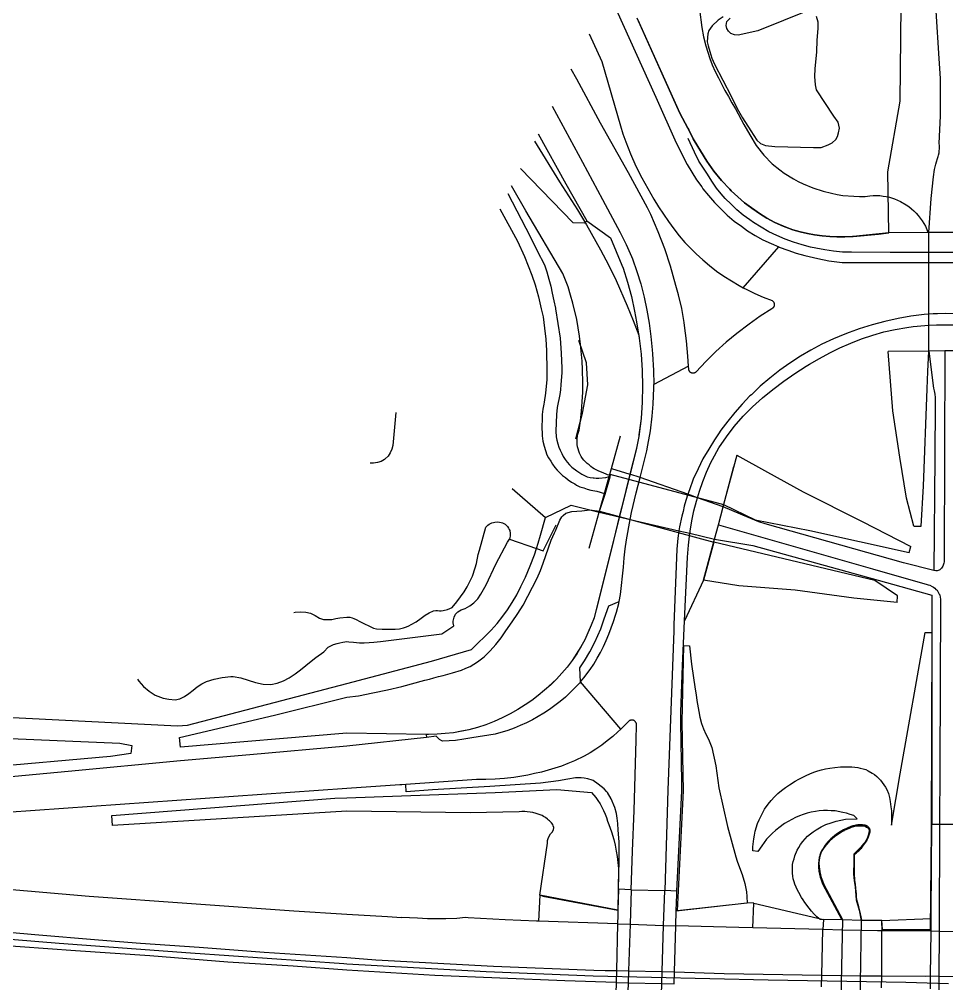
# Model space of a CAD drawing. Header units: millimetres. Extents: x 111502 to 977541, y 8702 to 1044108.
# Drawn here: x 972648.3 to 972846.3, y 471024.5 to 471230.4 of the extents above; entities that cross this region are included whole.
import ezdxf

# ---------------------------------------------------------------- set-up
doc = ezdxf.new("R2010")
doc.units = ezdxf.units.MM
doc.header["$LTSCALE"] = 0.25
doc.layers.add('X HVSS Site Background', color=8, linetype='Continuous')

# ---------------------------------------------------------------- blocks, each defined once
blk = doc.blocks.new('OS MAP')
at = {"layer": 'X HVSS Site Background'}
for points in [[(486624.3, 235726.25), (486624.75, 235733.55), (486625.25, 235738.15), (486625.5, 235739.7), (486625.8, 235740.9), (486625.95, 235741.35), (486626.1, 235742.1), (486626.25, 235742.5), (486626.35, 235742.8), (486626.45, 235743.25), (486626.45, 235743.6), (486626.55, 235744.25), (486626.55, 235744.85), (486626.5, 235745.25), (486626.8, 235751.15), (486626.8, 235753.6), (486626.75, 235759.15), (486626.5, 235763.4), (486625.85, 235773.5)], [(486575.3, 235773.9), (486575.8, 235770.05), (486576.2, 235768.05), (486576.65, 235766.1), (486577.5, 235763.45), (486578.05, 235762.05), (486578.7, 235760.65), (486579.35, 235759.3), (486580.75, 235756.6), (486581.5, 235755.3), (486582.25, 235753.95), (486583, 235752.65), (486584.8, 235749.35), (486586.1, 235747.1), (486587.45, 235744.85), (486589.05, 235742.8), (486590.85, 235740.95), (486592.5, 235739.65), (486593.4, 235738.95), (486595.4, 235737.75), (486596.4, 235737.2), (486597.45, 235736.7), (486599.55, 235735.8), (486601.75, 235735.1), (486603.5, 235734.65), (486604.7, 235734.4), (486605.9, 235734.2), (486608.3, 235734), (486609.5, 235733.95), (486610.7, 235733.95), (486611.7, 235734.1), (486612.4, 235734.15), (486613.8, 235734.15), (486614.5, 235734.05), (486615.15, 235733.95), (486615.85, 235733.8), (486616.95, 235733.45), (486617.6, 235733.2), (486618.25, 235732.9), (486619.45, 235732.2), (486620, 235731.8), (486620.55, 235731.35), (486621.05, 235730.9), (486621.55, 235730.4), (486622, 235729.9), (486622.45, 235729.35), (486622.85, 235728.8), (486623.55, 235727.6), (486623.85, 235726.95), (486624.1, 235726.3), (486615.75, 235726.2)], [(486615.5, 235739.25), (486618.15, 235754.3), (486618.45, 235781.5), (486618.7, 235782.3), (486618.8, 235782.6), (486619.1, 235783.4), (486619.45, 235784.2), (486619.8, 235784.95), (486620.2, 235785.6), (486620.6, 235786.1), (486621.5, 235787.1), (486621.75, 235787.3), (486623.1, 235788.85), (486602.95, 235781.1), (486583.75, 235773.75)], [(486615.75, 235726.2), (486608.15, 235725.4), (486608, 235725.4), (486606.35, 235725.35), (486604.65, 235725.35), (486603.15, 235725.4), (486601.5, 235725.55), (486599.9, 235725.75), (486598.35, 235726.05), (486596.8, 235726.4), (486595.25, 235726.85), (486593.75, 235727.4), (486591.4, 235728.4), (486589.7, 235729.35), (486588.1, 235730.3), (486584.95, 235732.6), (486582.1, 235735.15), (486581.8, 235735.5), (486580.05, 235737.35), (486578.4, 235739.4), (486576.9, 235741.5), (486575.5, 235743.7), (486574.2, 235745.95), (486574, 235746.25), (486572.85, 235748.55), (486571.1, 235751.75), (486562, 235772)], [(486556.03, 235777.02), (486556.95, 235775.1), (486557.5, 235773.85), (486566, 235755.2), (486570.35, 235745.45), (486572.7, 235740.8), (486573.65, 235739.15), (486574.65, 235737.55), (486575.8, 235736), (486576.05, 235735.6), (486577.25, 235734.15), (486578.5, 235732.65), (486579.85, 235731.3), (486581.25, 235730), (486582.7, 235728.7), (486584.3, 235727.6), (486585.6, 235726.6), (486587.2, 235725.65), (486588.85, 235724.7), (486590.6, 235723.9), (486592.26, 235723.19)], [(486580.36, 235772.29), (486579.33, 235771.58), (486578.02, 235770.42), (486577.31, 235769.43), (486577.09, 235768.72), (486577, 235767.9), (486576.99, 235767), (486577.15, 235766.12), (486577.5, 235764.95), (486577.98, 235763.49), (486578.5, 235762.18), (486582.08, 235755.36), (486583.38, 235752.73), (486584.47, 235750.79), (486586.26, 235748), (486587.55, 235746.02), (486588.37, 235745.26), (486589.38, 235744.88), (486591.41, 235744.64), (486599.68, 235744.44), (486601.29, 235744.45), (486602.79, 235744.99), (486603.64, 235745.44), (486604.41, 235746.15), (486604.79, 235746.78), (486605.02, 235747.56), (486605.2, 235748.52), (486604.91, 235749.86), (486604.03, 235751.13), (486600.32, 235756.73), (486600.11, 235757.83), (486599.97, 235759.55), (486600, 235761.23), (486600.4, 235764.85), (486600.47, 235767.31), (486600.62, 235769.82), (486600.67, 235771.15), (486600.33, 235772.39)], [(486598.71, 235773.73), (486587.76, 235769.31), (486583.6, 235768.41), (486582.76, 235768.48), (486582.04, 235768.78), (486581.48, 235769.28), (486581.17, 235769.81), (486580.99, 235770.49), (486581.17, 235771.32), (486581.86, 235772.02)], [(486562.08, 235771.83), (486571.1, 235751.75), (486572.85, 235748.55), (486573.02, 235748.2)], [(486551.78, 235768.7), (486554.44, 235762.8), (486558.42, 235749.04), (486558.93, 235747.36), (486559.57, 235745.66), (486560.6, 235743.04), (486561.74, 235740.47), (486562.99, 235737.94), (486565.56, 235733.39), (486566.57, 235731.78), (486567.61, 235730.19), (486568.69, 235728.62), (486569.81, 235727.09), (486570.98, 235725.6), (486572.21, 235724.16), (486574.6, 235721.7), (486576.01, 235720.43), (486577.47, 235719.22), (486578.98, 235718.06), (486580.53, 235716.97), (486582.13, 235715.94), (486583.76, 235714.98), (486584.66, 235714.49)], [(486572.97, 235697.77), (486572.8, 235699.9), (486572.55, 235703.15), (486572.15, 235706.45), (486572.05, 235707.1), (486571.55, 235710.05), (486570.85, 235713), (486570.3, 235715), (486569.15, 235719.1), (486567.9, 235722.8), (486566.5, 235726.45), (486564.9, 235730.15), (486564.2, 235731.55), (486560.15, 235739), (486554.2, 235749.65), (486549.1, 235759), (486547.92, 235761.15)], [(486543.9, 235753.27), (486550.35, 235741.3), (486554.6, 235733.3), (486558.4, 235726.25), (486559.65, 235723.75), (486560.8, 235721.15), (486561, 235720.65), (486561.95, 235717.95), (486562.8, 235715.3), (486563.5, 235712.5), (486564.05, 235709.7), (486564.55, 235706.95), (486564.95, 235704.1), (486565.2, 235701.25), (486565.3, 235700.35), (486565.5, 235696.8), (486565.58, 235693.82)], [(486573.02, 235748.2), (486574, 235746.25), (486574.2, 235745.95), (486575.5, 235743.7), (486576.9, 235741.5), (486578.4, 235739.4), (486580.05, 235737.35), (486581.8, 235735.5), (486582.1, 235735.15), (486583.5, 235733.9), (486584.95, 235732.6), (486586.5, 235731.45), (486588.1, 235730.3), (486589.7, 235729.35), (486591.4, 235728.4), (486593.15, 235727.65), (486593.75, 235727.4), (486595.25, 235726.85), (486596.8, 235726.4), (486598.35, 235726.05), (486599.9, 235725.75), (486601.5, 235725.55), (486603.15, 235725.4), (486604.65, 235725.35), (486606.35, 235725.35), (486608.15, 235725.4), (486613.55, 235725.9), (486615.75, 235726.2)], [(486540.87, 235747.34), (486546.75, 235736.7), (486551.25, 235728.75)], [(486624.29, 235722), (486616.05, 235722), (486607.75, 235722.05), (486605.85, 235722.1), (486603.95, 235722.3), (486602.05, 235722.55), (486600.15, 235722.9), (486599.05, 235723.15), (486597.25, 235723.65), (486595.4, 235724.2), (486593.6, 235724.85), (486591.85, 235725.65), (486590.15, 235726.45), (486588.5, 235727.4), (486586.85, 235728.4), (486586.1, 235728.95), (486584.65, 235730), (486583.3, 235731.1), (486582.05, 235732.3), (486580.8, 235733.55), (486579.95, 235734.55), (486578.95, 235735.75), (486578.1, 235737), (486577.25, 235738.35), (486577, 235738.7), (486575.2, 235741.5), (486574.25, 235743.45), (486572.9, 235746.35)], [(486540.07, 235745.76), (486545.4, 235737.1), (486549.3, 235731.1), (486551.2, 235727.95), (486554.2, 235722.55), (486555.9, 235719.35), (486557.5, 235716.05), (486559.9, 235710.65), (486561.15, 235707.5), (486562.35, 235704.35), (486562.45, 235703.75), (486562.85, 235700.3), (486563.05, 235696.85), (486563.15, 235693.5), (486563.1, 235690.05), (486562.85, 235686.55), (486562.35, 235682.75), (486561.85, 235680.25), (486552.8, 235644.05), (486552.2, 235642.45), (486550.85, 235639.3), (486550, 235637.8), (486548.15, 235634.9), (486547.05, 235633.5), (486544.8, 235630.9), (486542.25, 235628.55), (486540.9, 235627.45), (486539.5, 235626.4), (486538.1, 235625.45), (486536.55, 235624.45), (486534.9, 235623.55), (486533.2, 235622.7), (486531.45, 235621.9), (486529.7, 235621.2), (486527.9, 235620.6), (486526.05, 235620.1), (486522.8, 235619.5), (486521.05, 235619.3), (486519.3, 235619.2), (486517.5, 235619.15), (486517, 235619.15), (486500, 235619.4), (486464.55, 235616.4)], [(486551.25, 235728.75), (486550.75, 235728.25), (486548.35, 235728.35), (486537.08, 235739.91)], [(486615.75, 235726.2), (486615.5, 235739.25)], [(486464.55, 235616.4), (486464.3, 235618.5), (486484.6, 235623.25), (486500, 235627.1), (486502.5, 235627.4), (486505.6, 235628), (486508.7, 235628.65), (486511.8, 235629.4), (486516.65, 235630.7), (486517.65, 235630.95), (486518.6, 235631.25), (486519.6, 235631.5), (486520.6, 235631.7), (486521.6, 235632), (486522.6, 235632.25), (486524.5, 235632.85), (486525.45, 235633.25), (486526.35, 235633.65), (486527.95, 235634.6), (486529.35, 235635.7), (486530.65, 235636.95), (486531.85, 235638.3), (486532.95, 235639.75), (486534, 235641.25), (486535.35, 235643.15), (486536.55, 235644.95), (486537.65, 235646.75), (486538.7, 235648.65), (486539.7, 235650.55), (486540.65, 235652.5), (486541.35, 235654.1), (486541.95, 235655.7), (486542.5, 235657.35), (486543.05, 235658.95), (486543.65, 235660.6), (486544.4, 235662.2), (486544.6, 235662.6), (486544.75, 235662.95), (486545.35, 235664.55), (486545.5, 235664.9), (486545.9, 235665.6), (486546.2, 235665.9), (486546.75, 235666.35), (486548.05, 235666.75), (486550.2, 235666.9), (486551.9, 235667.05), (486554, 235666.8), (486554.05, 235666.98), (486555.21, 235670.43), (486556.23, 235674.11), (486556.29, 235674.38), (486556.28, 235674.4), (486556.27, 235674.41), (486556.26, 235674.41), (486556.26, 235674.42), (486556.25, 235674.42), (486556.24, 235674.43), (486556.23, 235674.43), (486556.22, 235674.44), (486556.22, 235674.44), (486556.21, 235674.44), (486556.2, 235674.45), (486556.19, 235674.45), (486556.18, 235674.45), (486556.17, 235674.45), (486556.16, 235674.45), (486556.15, 235674.45), (486556.14, 235674.45), (486556.13, 235674.45), (486556.12, 235674.45), (486556.11, 235674.45), (486556.09, 235674.45), (486556.08, 235674.45), (486556.07, 235674.45), (486556.06, 235674.45), (486556.05, 235674.45), (486556.04, 235674.45), (486556.03, 235674.45), (486556.02, 235674.45), (486556.01, 235674.45), (486556, 235674.45), (486555.99, 235674.45), (486555.98, 235674.46), (486555.97, 235674.46), (486555.96, 235674.46), (486555.71, 235674.54), (486555.53, 235674.61), (486555.36, 235674.67), (486554.39, 235675.09), (486553.8, 235675.36), (486552.81, 235675.83), (486552.5, 235676.05), (486552.1, 235676.35), (486551.75, 235676.65), (486551.35, 235677), (486550.65, 235677.7), (486550.35, 235678.05), (486550.05, 235678.45), (486549.7, 235679.15), (486549.55, 235679.6), (486549.4, 235680.1), (486549.3, 235680.55), (486549.2, 235681.05), (486549.2, 235682), (486549.3, 235683), (486549.45, 235683.45), (486549.65, 235684.1), (486549.95, 235686.1), (486550.15, 235688.15), (486550.3, 235690.15), (486550.4, 235692.2), (486550.4, 235694.2), (486550.35, 235697), (486550.25, 235698.8), (486549.95, 235702.4), (486549.7, 235704.15), (486549.45, 235705.95), (486549.1, 235707.7), (486548.3, 235711.2), (486547.8, 235712.9), (486547.25, 235714.65), (486546.15, 235717.55), (486538.25, 235730.9), (486535.2, 235736.24)], [(486534.38, 235734.63), (486539.2, 235725.4), (486540.65, 235722.35), (486541.4, 235721), (486541.55, 235720.75), (486542.2, 235719.35), (486542.7, 235717.85), (486543.15, 235716.35), (486543.55, 235714.85), (486543.9, 235713.3), (486544.25, 235711.7), (486544.55, 235710.15), (486544.6, 235709.95), (486545.1, 235706.85), (486545.55, 235703.7), (486545.8, 235700.55), (486545.9, 235697.35), (486545.9, 235696.35), (486545.75, 235693.8), (486545.65, 235692.7), (486545.5, 235691.7), (486544.95, 235688.95), (486544.8, 235687.4), (486544.7, 235685.65), (486544.65, 235683.9), (486544.75, 235682.65), (486544.85, 235681.95), (486545.05, 235681.2), (486545.3, 235680.45), (486545.55, 235679.8), (486545.9, 235679.1), (486546.25, 235678.45), (486546.65, 235677.85), (486547.1, 235677.25), (486547.6, 235676.7), (486548.1, 235676.2), (486549.1, 235675.4), (486550.2, 235674.7), (486550.8, 235674.4), (486551.35, 235674.15), (486551.95, 235673.95), (486552.6, 235673.9), (486552.8, 235673.9), (486553.25, 235673.85), (486553.8, 235673.85), (486555.3, 235674), (486555.8, 235674.15), (486556.05, 235674.2)], [(486532.71, 235731.36), (486536.45, 235724.4), (486537.95, 235721.15), (486539.5, 235717.2), (486540.25, 235715.1), (486540.95, 235712.55), (486541.55, 235710), (486541.95, 235708.25), (486542.25, 235705.85), (486542.5, 235703.5), (486542.65, 235701.1), (486542.65, 235700.75), (486542.75, 235697.1), (486542.7, 235694.8), (486542.55, 235692.8), (486542.45, 235691.95), (486542.15, 235690.05), (486542.1, 235689.6), (486541.9, 235688.55), (486541.75, 235687.45), (486541.7, 235686.35), (486541.7, 235686.2), (486541.65, 235685.05), (486541.75, 235682.85), (486541.9, 235681.75), (486542.15, 235680.65), (486542.75, 235678.85), (486543.1, 235678.15), (486543.55, 235677.45), (486543.95, 235676.8), (486544.45, 235676.15), (486544.95, 235675.55), (486545.5, 235674.95), (486546.1, 235674.4), (486546.7, 235673.95), (486547.3, 235673.45), (486548, 235673), (486548.7, 235672.6), (486549.05, 235672.35), (486549.8, 235672), (486550.6, 235671.75), (486551.35, 235671.5), (486552.15, 235671.25), (486552.95, 235671.1), (486553.4, 235671.05), (486555.05, 235670.55)], [(486551.25, 235728.75), (486556.3, 235725.15)], [(486624.3, 235726.25), (486615.75, 235726.2)], [(486624.25, 235700.95), (486624.3, 235726.25)], [(486624.29, 235722), (486624.3, 235726.25)], [(486632.45, 235726.25), (486624.3, 235726.25)], [(486556.3, 235725.15), (486557.55, 235722.2), (486558.75, 235719.3), (486559, 235718.65), (486559.95, 235715.65), (486560.8, 235712.6), (486561.45, 235709.5), (486561.9, 235707.2), (486562.45, 235703.75), (486562.85, 235700.3), (486563.05, 235696.85), (486563.15, 235693.5), (486563.1, 235690.05), (486562.85, 235686.55), (486562.4, 235683.1), (486562.35, 235682.75), (486561.85, 235680.25), (486560.47, 235674.72)], [(486584.66, 235714.49), (486592.26, 235723.19)], [(486592.26, 235723.19), (486592.35, 235723.15), (486594.15, 235722.5), (486595.95, 235721.9), (486597.8, 235721.4), (486599.65, 235720.95), (486600.6, 235720.7), (486602.9, 235720.25), (486605.2, 235719.95), (486605.78, 235719.89), (486606.15, 235719.85), (486624.29, 235719.85)], [(486632.36, 235722.02), (486628.8, 235722), (486624.29, 235722)], [(486624.29, 235719.85), (486624.29, 235722)], [(486624.27, 235708.85), (486624.29, 235719.85)], [(486624.29, 235719.85), (486625.03, 235719.85), (486632.31, 235719.85)], [(486584.66, 235714.49), (486585.43, 235714.08), (486587.14, 235713.25), (486588.88, 235712.5), (486590.84, 235711.74), (486590.88, 235711.71), (486590.91, 235711.69), (486590.94, 235711.66), (486590.98, 235711.63), (486591.01, 235711.6), (486591.04, 235711.56), (486591.06, 235711.53), (486591.09, 235711.49), (486591.12, 235711.46), (486591.14, 235711.42), (486591.16, 235711.38), (486591.18, 235711.34), (486591.2, 235711.3), (486591.22, 235711.26), (486591.23, 235711.22), (486591.25, 235711.18), (486591.26, 235711.14), (486591.27, 235711.09), (486591.28, 235711.05), (486591.28, 235711.01), (486591.29, 235710.96), (486591.29, 235710.9), (486591.29, 235710.86), (486591.29, 235710.81), (486591.28, 235710.77), (486591.28, 235710.72), (486591.27, 235710.68), (486591.26, 235710.64), (486591.25, 235710.6), (486591.23, 235710.55), (486591.22, 235710.51), (486591.2, 235710.47), (486591.18, 235710.43), (486591.16, 235710.39), (486591.14, 235710.35), (486591.11, 235710.32), (486591.09, 235710.28), (486591.06, 235710.25), (486591.03, 235710.21), (486591, 235710.18), (486590.97, 235710.15), (486590.94, 235710.12), (486590.91, 235710.09), (486590.87, 235710.06), (486590.84, 235710.04), (486590.78, 235710), (486588.3, 235708.41), (486585.89, 235706.73), (486583.26, 235704.72), (486581, 235702.84), (486578.82, 235700.86), (486576.72, 235698.8), (486574.53, 235696.46), (486574.5, 235696.43), (486574.47, 235696.41), (486574.44, 235696.39), (486574.4, 235696.37), (486574.37, 235696.35), (486574.33, 235696.33), (486574.3, 235696.31), (486574.26, 235696.3), (486574.22, 235696.29), (486574.19, 235696.28), (486574.15, 235696.27), (486574.11, 235696.26), (486574.07, 235696.25), (486574.03, 235696.24), (486573.99, 235696.24), (486573.95, 235696.24), (486573.91, 235696.24), (486573.88, 235696.24), (486573.84, 235696.24), (486573.8, 235696.25), (486573.76, 235696.25), (486573.72, 235696.26), (486573.68, 235696.27), (486573.62, 235696.29), (486573.58, 235696.3), (486573.55, 235696.32), (486573.51, 235696.34), (486573.48, 235696.36), (486573.44, 235696.38), (486573.41, 235696.4), (486573.38, 235696.42), (486573.35, 235696.45), (486573.32, 235696.47), (486573.29, 235696.5), (486573.27, 235696.53), (486573.24, 235696.56), (486573.21, 235696.59), (486573.19, 235696.62), (486573.17, 235696.65), (486573.15, 235696.69), (486573.13, 235696.72), (486573.11, 235696.76), (486573.09, 235696.79), (486573.08, 235696.83), (486573.07, 235696.86), (486573.05, 235696.9), (486573.04, 235696.94), (486573.03, 235696.98), (486573.03, 235697.02), (486573.02, 235697.09), (486572.97, 235697.77)], [(486632.07, 235708.82), (486630.4, 235708.95), (486627.9, 235709), (486626.1, 235708.95), (486625.2, 235708.9), (486624.27, 235708.85)], [(486624.27, 235708.85), (486623.3, 235708.8), (486620.45, 235708.45), (486617.7, 235707.95), (486614.9, 235707.3), (486612.15, 235706.6), (486609.4, 235705.7), (486608.85, 235705.5), (486607.29, 235704.94), (486606.35, 235704.6), (486603.9, 235703.55), (486601.45, 235702.45), (486599.1, 235701.15), (486596.85, 235699.85), (486594.6, 235698.4), (486592.45, 235696.9), (486590.35, 235695.2), (486588.3, 235693.5), (486586.4, 235691.65), (486586.1, 235691.4), (486584.4, 235689.65), (486582.85, 235687.85), (486581.35, 235686), (486579.9, 235684.05), (486579.39, 235683.3), (486578.55, 235682.05), (486577.3, 235680.05), (486576.05, 235677.95), (486575, 235675.8), (486574, 235673.6), (486573.15, 235671.35), (486572.83, 235670.39)], [(486624.26, 235706.5), (486624.27, 235708.85)], [(486574.87, 235669.67), (486575.3, 235671.05), (486576, 235673.15), (486576.8, 235675.15), (486577.75, 235677.15), (486578.1, 235677.85), (486579.45, 235680.3), (486581.05, 235682.65), (486582.75, 235684.9), (486584.65, 235687.05), (486586.65, 235689.05), (486588.8, 235691), (486591, 235692.8), (486593.3, 235694.55), (486595.7, 235696.2), (486598.1, 235697.75), (486598.8, 235698.15), (486600.95, 235699.4), (486603.15, 235700.6), (486605.3, 235701.65), (486607.6, 235702.65), (486609.9, 235703.55), (486612.3, 235704.35), (486614.65, 235705.05), (486617.1, 235705.55), (486619.55, 235706), (486620.95, 235706.2), (486623.4, 235706.45), (486624.26, 235706.5)], [(486624.25, 235700.95), (486624.26, 235706.5)], [(486624.26, 235706.5), (486625.9, 235706.6), (486629.25, 235706.55), (486630.65, 235706.6), (486632.02, 235706.53)], [(486548.91, 235682.25), (486550.32, 235687.72), (486551.51, 235693.78), (486551.23, 235698.48), (486549.54, 235703.25)], [(486624.25, 235700.95), (486615.6, 235700.9)], [(486621.05, 235663.6), (486622.65, 235663.6), (486623.15, 235672.15), (486623.9, 235692.9), (486624.05, 235696.6), (486624.25, 235700.95), (486615.6, 235700.9)], [(486621.05, 235663.6), (486619.5, 235669.55), (486618.1, 235678.3), (486616.6, 235688.2), (486615.6, 235700.9)], [(486627.7, 235701), (486624.25, 235700.95)], [(486624.25, 235700.95), (486625.3, 235693.05), (486625.45, 235692.45), (486625.55, 235691.75), (486625.6, 235691.05), (486625.6, 235689.6), (486625.55, 235678.3), (486625.35, 235654.15)], [(486627.7, 235701), (486627.6, 235679.55), (486627.55, 235656.65), (486627.55, 235655.95), (486627.5, 235655.7), (486627.4, 235655.45), (486627.35, 235655.25), (486627.25, 235655.05), (486627.1, 235654.85), (486627, 235654.65), (486626.65, 235654.3), (486626.5, 235654.2), (486626.05, 235654.05), (486625.75, 235654.05), (486625.35, 235654.15)], [(486631.9, 235701), (486627.7, 235701)], [(486572.97, 235697.77), (486565.58, 235693.82)], [(486562.62, 235673.96), (486563.05, 235675.68), (486564.05, 235679.65), (486564.3, 235680.85), (486564.85, 235683.95), (486565.25, 235687.05), (486565.45, 235689.6), (486565.6, 235693.15), (486565.58, 235693.82)], [(486510.51, 235687.87), (486509.85, 235680.8), (486509.65, 235680), (486509.3, 235679.25), (486508.85, 235678.55), (486508.25, 235678), (486508.05, 235677.85), (486507.35, 235677.4), (486506.55, 235677.15), (486505.7, 235677.05), (486505.5, 235677.05), (486504.99, 235677.06)], [(486556.51, 235675.87), (486558.45, 235682.85)], [(486583.3, 235678.75), (486580.47, 235668.21), (486587.19, 235664.98), (486598.9, 235662.7), (486620.05, 235658), (486620.45, 235659.25)], [(486583.3, 235678.75), (486589.85, 235675.1), (486597.45, 235670.95), (486610.05, 235664.6), (486620.45, 235659.25)], [(486580.35, 235667.75), (486582.65, 235676.3)], [(486555.05, 235670.55), (486556.05, 235674.2)], [(486556.05, 235674.2), (486556.51, 235675.87)], [(486556.18, 235674.67), (486580.47, 235668.21)], [(486556.51, 235675.87), (486560.47, 235674.72)], [(486560.47, 235674.72), (486558.65, 235667.45), (486558.19, 235665.56)], [(486562.62, 235673.96), (486560.47, 235674.72)], [(486560.53, 235665.02), (486560.8, 235666.49), (486561.8, 235670.74), (486562.62, 235673.96)], [(486572.83, 235670.39), (486562.62, 235673.96)], [(486535.35, 235671.65), (486542.45, 235665.45)], [(486553.9, 235666.55), (486555.05, 235670.55)], [(486572.83, 235670.39), (486572.4, 235669.1), (486572.08, 235667.86), (486571.8, 235666.75), (486571.55, 235665.75), (486571.05, 235663.45), (486570.93, 235662.61)], [(486574.87, 235669.67), (486572.83, 235670.39)], [(486542.45, 235665.45), (486547.9, 235668.05), (486553.9, 235666.55)], [(486573.29, 235662.07), (486573.3, 235662.1), (486573.35, 235662.5), (486573.7, 235664.7), (486574.1, 235666.85), (486574.65, 235668.95), (486574.87, 235669.67)], [(486580.35, 235667.75), (486574.87, 235669.67)], [(486579.35, 235663.9), (486580.35, 235667.75)], [(486625.35, 235654.15), (486618.9, 235655.75), (486589.35, 235664.1), (486588, 235664.55), (486586.25, 235665.25), (486585.9, 235665.4), (486580.35, 235667.75)], [(486551.8, 235658.9), (486553.9, 235666.55)], [(486553.9, 235666.55), (486558.19, 235665.56)], [(486553.97, 235666.79), (486578.36, 235660.16)], [(486488.69, 235645.15), (486489, 235645.2), (486490.1, 235645.3), (486491.25, 235645.25), (486492.3, 235645), (486493.3, 235644.55), (486494.2, 235643.95), (486494.65, 235643.8), (486495.05, 235643.7), (486495.65, 235643.65), (486496.1, 235643.65), (486496.85, 235643.7), (486497.65, 235643.9), (486498.55, 235644.05), (486500, 235644.2), (486500.2, 235644.2), (486500.65, 235644.15), (486501.15, 235644), (486501.55, 235643.85), (486502, 235643.65), (486502.8, 235643.25), (486505.75, 235641.85), (486506.35, 235641.7), (486507.55, 235641.6), (486510.35, 235641.6), (486511.25, 235641.7), (486512.15, 235641.9), (486512.75, 235642.1), (486513.25, 235642.35), (486513.8, 235642.6), (486514.8, 235643.2), (486515.9, 235643.95), (486516.75, 235644.6), (486517.6, 235645.1), (486518.55, 235645.5), (486519, 235645.6), (486519.4, 235645.6), (486519.8, 235645.55), (486520.2, 235645.55), (486520.6, 235645.6), (486521.5, 235645.8), (486522.05, 235646), (486522.55, 235646.2), (486523.55, 235647.45), (486524.3, 235648.5), (486525.05, 235649.6), (486525.7, 235650.65), (486526.3, 235651.75), (486526.85, 235652.9), (486527.45, 235654.7), (486527.7, 235655.65), (486528.1, 235657.55), (486528.35, 235658.5), (486529.7, 235663.4), (486530.15, 235663.8), (486530.4, 235664), (486531, 235664.3), (486531.35, 235664.4), (486531.65, 235664.45), (486532.25, 235664.5), (486532.95, 235664.4), (486533.25, 235664.3), (486533.55, 235664.15), (486533.8, 235664), (486534.05, 235663.8), (486534.3, 235663.55), (486534.55, 235663.2), (486534.7, 235662.9), (486534.8, 235662.65), (486534.9, 235662.05), (486534.9, 235661.45), (486534.85, 235661.15), (486534.75, 235660.85)], [(486558.19, 235665.56), (486556.6, 235659.05), (486553.25, 235645.7), (486552.8, 235644.05), (486552.2, 235642.45), (486551.5, 235640.8), (486550.85, 235639.3), (486550, 235637.8), (486549.1, 235636.35), (486548.15, 235634.9), (486547.05, 235633.5), (486545.95, 235632.2), (486544.8, 235630.9), (486543.55, 235629.75), (486542.25, 235628.55), (486540.9, 235627.45), (486539.5, 235626.4), (486538.1, 235625.45), (486536.55, 235624.45), (486534.9, 235623.55), (486533.2, 235622.7), (486531.45, 235621.9), (486529.7, 235621.2), (486527.9, 235620.6), (486526.05, 235620.1), (486524.15, 235619.75), (486522.8, 235619.5), (486521.05, 235619.3), (486519.3, 235619.2), (486517.5, 235619.15), (486517, 235619.15)], [(486540.55, 235658.85), (486540.9, 235659.95), (486541.4, 235661.7), (486542.45, 235665.45)], [(486540.55, 235658.85), (486541.95, 235658.35), (486544.75, 235663.85)], [(486558.14, 235647.48), (486558.42, 235649.02), (486558.68, 235650.95), (486558.88, 235652.89), (486559.06, 235654.85), (486559.24, 235656.8), (486559.45, 235658.74), (486559.74, 235660.68), (486560.53, 235665.02)], [(486558.19, 235665.56), (486560.53, 235665.02)], [(486560.53, 235665.02), (486570.93, 235662.61)], [(486578.55, 235660.85), (486579.35, 235663.9)], [(486579.35, 235663.9), (486612.25, 235654.5), (486623.9, 235651.15), (486624.15, 235651.05), (486624.5, 235651), (486625, 235650.7), (486625.3, 235650.55), (486625.55, 235650.35), (486625.8, 235650.1), (486626.05, 235649.9), (486626.2, 235649.65), (486626.5, 235649.05), (486626.6, 235648.9), (486626.7, 235648.4), (486626.75, 235648.1), (486626.75, 235647.75), (486626.65, 235611.95), (486626.59, 235600)], [(486570.93, 235662.61), (486570.7, 235661.05), (486570.45, 235658.65), (486569.86, 235642.56), (486569.81, 235641.22), (486568.55, 235607.25), (486567.9, 235585.8)], [(486570.93, 235662.61), (486573.29, 235662.07)], [(486572.15, 235643.35), (486572.75, 235657), (486572.95, 235659.55), (486573.29, 235662.07)], [(486573.29, 235662.07), (486578.55, 235660.85)], [(486455.36, 235630.93), (486455.65, 235630.5), (486456.65, 235629.35), (486457.8, 235628.35), (486459.1, 235627.55), (486459.65, 235627.3), (486460.85, 235626.9), (486462.05, 235626.65), (486463.35, 235626.55), (486464.4, 235626.75), (486465.4, 235627.2), (486466.3, 235627.85), (486467.2, 235628.6), (486468.1, 235629.3), (486469.05, 235629.95), (486470.1, 235630.45), (486471.7, 235630.95), (486473.45, 235631.3), (486475.25, 235631.5), (486475.75, 235631.5), (486477.4, 235631.25), (486479, 235630.75), (486480.55, 235630.2), (486482.15, 235629.85), (486483.8, 235629.8), (486485.15, 235630.1), (486486.5, 235630.6), (486487.75, 235631.25), (486489, 235632.05), (486490.15, 235632.9), (486491.3, 235633.85), (486492.4, 235634.8), (486493.4, 235635.55), (486495.1, 235636.8), (486496.05, 235637.75), (486496.6, 235638.05), (486497.2, 235638.3), (486497.95, 235638.55), (486498.55, 235638.7), (486499.2, 235638.85), (486500, 235638.95), (486500.45, 235638.9), (486501.45, 235638.8), (486502.75, 235638.7), (486503.75, 235638.7), (486504.8, 235638.75), (486505.8, 235638.8), (486507.2, 235639), (486520.3, 235640.6), (486522.85, 235642.35), (486522.75, 235642.95), (486522.75, 235643.3), (486522.85, 235643.9), (486522.95, 235644.2), (486523.25, 235644.8), (486523.45, 235645.05), (486523.7, 235645.3), (486524.45, 235645.7), (486525.3, 235646.05), (486525.8, 235646.3), (486526.3, 235646.6), (486527.15, 235647.2), (486528, 235648.05), (486528.65, 235649.05), (486529.8, 235651.1), (486531.85, 235655.5), (486534.35, 235660.15), (486534.75, 235660.85)], [(486534.75, 235660.85), (486540.55, 235658.85)], [(486576.2, 235652.1), (486578.55, 235660.85)], [(486617.55, 235647.3), (486617.6, 235648.7), (486612.73, 235651.97), (486578.36, 235660.16), (486576.2, 235652.1)], [(486578.55, 235660.85), (486586.7, 235659.5), (486613.45, 235652.1), (486624.95, 235648.85), (486624.95, 235625.75), (486624.9, 235600)], [(486404.4, 235622.3), (486408.55, 235623), (486413.05, 235623.15), (486425.8, 235622.9), (486463.85, 235621), (486466, 235621.1), (486500, 235630), (486518.1, 235634.8), (486526.65, 235637.3), (486530.85, 235641.4), (486532.15, 235642.85), (486533.35, 235644.35), (486534.3, 235645.7), (486535.35, 235647.3), (486536.3, 235648.95), (486537.2, 235650.7), (486538.05, 235652.4), (486538.15, 235652.7), (486539.2, 235655.1), (486540.1, 235657.5), (486540.55, 235658.85)], [(486576.2, 235652.1), (486572.15, 235643.35)], [(486617.55, 235647.3), (486608.3, 235648.2), (486595.75, 235649.9), (486583.75, 235650.85), (486576.2, 235652.1)], [(486549.91, 235630.34), (486549.79, 235633.36), (486550.75, 235634.88), (486551.93, 235636.76), (486552.99, 235638.81), (486554.29, 235641.67), (486554.96, 235643.78), (486555.93, 235646.56), (486558.14, 235647.48)], [(486549.91, 235630.34), (486550.63, 235631.2), (486551.96, 235632.98), (486552.75, 235634.17), (486553.48, 235635.39), (486554.16, 235636.64), (486554.8, 235637.91), (486555.39, 235639.21), (486555.94, 235640.53), (486556.46, 235641.87), (486556.95, 235643.22), (486557.4, 235644.57), (486557.57, 235645.21), (486558.07, 235647.11), (486558.14, 235647.48)], [(486570.5, 235585.65), (486571.55, 235607.1), (486571.55, 235609.05), (486571.3, 235621.7), (486571.35, 235623.95), (486571.4, 235625.9), (486571.7, 235633.75), (486572.15, 235643.35)], [(486616.3, 235599.8), (486618.15, 235610.75), (486623.5, 235640.9), (486624.79, 235640.9), (486624.95, 235640.9)], [(486624.95, 235640.9), (486624.8, 235598.75), (486624.8, 235598.65)], [(486570.6, 235581.5), (486571.9, 235607.12), (486571.63, 235621.72), (486571.95, 235638.1)], [(486571.95, 235638.1), (486573.15, 235638.05), (486573.6, 235634.15), (486574.4, 235628.8), (486574.6, 235627.6), (486574.75, 235626.4), (486575.15, 235624), (486575.4, 235622.85), (486575.75, 235621.5), (486576.2, 235620.35), (486576.7, 235619.2), (486577.25, 235618.1), (486577.95, 235616.35), (486578.8, 235612.4), (486579.45, 235607.75), (486580.35, 235603.6), (486581.3, 235599.5), (486583.05, 235593), (486583.35, 235592.05), (486584.05, 235590.15), (486584.4, 235589.25), (486585, 235587.35), (486585.35, 235585.55), (486585.45, 235584.55), (486585.5, 235583.1), (486570.6, 235581.5)], [(486549.91, 235630.34), (486549.71, 235630.11), (486548.74, 235629.06), (486547.73, 235628.06), (486546.68, 235627.09), (486545.59, 235626.17), (486544.47, 235625.29), (486543.31, 235624.45), (486542.12, 235623.67), (486540.9, 235622.93), (486539.65, 235622.24), (486538.37, 235621.6), (486537.07, 235621.01), (486535.75, 235620.48), (486534.4, 235620), (486531.71, 235619.22), (486526.7, 235618.4), (486525, 235618.1), (486523.25, 235617.85), (486521.9, 235617.75), (486520.55, 235617.7), (486520.3, 235617.8), (486519.8, 235618.05), (486519.1, 235618.75), (486517.05, 235618.5), (486517.04, 235618.5)], [(486558.55, 235620.28), (486549.91, 235630.34)], [(486275.95, 235623.2), (486279.15, 235622.8), (486313.5, 235619.6), (486339, 235617.8), (486363.55, 235616.15), (486366.85, 235616), (486373.1, 235615.95), (486383.55, 235616.5), (486394.95, 235617.2), (486406.2, 235618.45), (486410.4, 235618.75), (486414.75, 235618.85), (486451.6, 235617.3), (486454.1, 235616.8)], [(486560.75, 235585.95), (486561.05, 235594.2), (486561.35, 235602.9), (486561.8, 235617.94), (486561.89, 235621.16), (486561.89, 235621.22), (486561.89, 235621.26), (486561.88, 235621.31), (486561.88, 235621.35), (486561.87, 235621.39), (486561.86, 235621.44), (486561.84, 235621.48), (486561.83, 235621.52), (486561.81, 235621.56), (486561.8, 235621.6), (486561.78, 235621.64), (486561.76, 235621.68), (486561.74, 235621.72), (486561.71, 235621.75), (486561.69, 235621.79), (486561.66, 235621.83), (486561.63, 235621.86), (486561.6, 235621.89), (486561.57, 235621.92), (486561.54, 235621.95), (486561.51, 235621.98), (486561.47, 235622.01), (486561.43, 235622.03), (486561.4, 235622.06), (486561.36, 235622.08), (486561.29, 235622.12), (486561.25, 235622.13), (486561.21, 235622.15), (486561.16, 235622.16), (486561.12, 235622.17), (486561.08, 235622.18), (486561.03, 235622.19), (486560.99, 235622.2), (486560.95, 235622.2), (486560.9, 235622.2), (486560.86, 235622.2), (486560.82, 235622.2), (486560.77, 235622.2), (486560.73, 235622.19), (486560.68, 235622.19), (486560.64, 235622.18), (486560.6, 235622.17), (486560.56, 235622.15), (486560.51, 235622.14), (486560.47, 235622.13), (486560.43, 235622.11), (486560.39, 235622.09), (486560.35, 235622.07), (486560.32, 235622.05), (486560.28, 235622.02), (486560.24, 235622), (486560.21, 235621.97), (486558.98, 235620.69), (486558.55, 235620.28)], [(486517.04, 235618.5), (486517.03, 235618.5), (486500, 235616.65), (486479.3, 235614.8), (486464.5, 235613.5), (486440.55, 235611.25), (486400.95, 235607.55), (486391.95, 235606.8), (486370.75, 235604.7), (486369.55, 235604.6), (486367.9, 235604.4), (486366.55, 235604.3), (486366.1, 235604.3), (486365.65, 235604.35), (486365.55, 235604.4), (486359.25, 235604.05)], [(486558.55, 235620.28), (486557.91, 235619.66), (486556.79, 235618.68), (486555.64, 235617.75), (486554.44, 235616.86), (486553.22, 235616.02), (486551.96, 235615.24), (486550.67, 235614.5), (486548.61, 235613.48), (486547.24, 235612.9), (486545.86, 235612.38), (486544.45, 235611.91), (486543.02, 235611.48), (486541.58, 235611.11), (486540.13, 235610.77), (486538.68, 235610.46), (486535.68, 235609.96), (486533.7, 235609.73), (486531.72, 235609.58), (486529.72, 235609.52), (486527.73, 235609.53), (486512.63, 235608.47)], [(486517, 235619.15), (486517.04, 235618.5)], [(486454.1, 235616.8), (486453.9, 235615.05), (486449.55, 235614.45), (486422.25, 235612), (486393.8, 235609.15), (486386.6, 235608.3), (486379.35, 235607.6), (486372.1, 235607.05), (486360.7, 235606.45), (486352.8, 235606.2), (486344.9, 235606.15), (486336.2, 235606.25), (486313.35, 235607.3), (486303.9, 235607.9), (486290.8, 235609), (486281.35, 235610), (486271.45, 235611.2), (486233.47, 235615.57)], [(486586.7, 235594.3), (486586.7, 235595.15), (486586.9, 235596.85), (486587.05, 235597.65), (486587.2, 235598.5), (486587.7, 235600.1), (486588.05, 235600.9), (486588.4, 235601.65), (486589.2, 235603.15), (486589.95, 235604.25), (486590.6, 235605.05), (486591.3, 235605.8), (486592.05, 235606.5), (486592.8, 235607.15), (486593.65, 235607.8), (486594.5, 235608.35), (486595.75, 235609.15), (486596.5, 235609.6), (486598.1, 235610.4), (486598.9, 235610.75), (486599.75, 235611.1), (486600.55, 235611.35), (486601.4, 235611.6), (486602.25, 235611.8), (486603.15, 235611.95), (486604.2, 235612.1), (486605.4, 235612.2), (486606.05, 235612.2), (486606.65, 235612.25), (486607.25, 235612.25), (486607.85, 235612.2), (486608.5, 235612.15), (486609.1, 235612.1), (486609.65, 235611.95), (486610.25, 235611.8), (486610.8, 235611.65), (486611.35, 235611.4), (486612.2, 235610.9), (486612.7, 235610.55), (486613.15, 235610.15), (486613.95, 235609.35), (486614.35, 235608.9), (486614.7, 235608.4), (486615, 235607.9), (486615.3, 235607.35), (486615.65, 235606.55), (486615.85, 235605.7), (486616.05, 235604.8), (486616.2, 235603.7), (486616.3, 235602.8), (486616.3, 235599.8)], [(486512.63, 235608.47), (486511.75, 235608.41), (486511.38, 235608.38), (486500, 235607.58), (486427.44, 235602.48)], [(486558, 235586.1), (486558.2, 235592.31), (486558.15, 235596.23), (486557.98, 235598.68), (486557.88, 235600.09), (486557.75, 235601.27), (486557.57, 235602.24), (486557.23, 235603.52), (486556.43, 235605.36), (486555.68, 235606.72), (486555.49, 235606.99), (486554.98, 235607.52), (486553.7, 235608.52), (486552.61, 235609.29), (486552.43, 235609.38), (486551.51, 235609.69), (486550.72, 235609.83), (486550.03, 235609.89), (486548.86, 235609.89), (486547.24, 235609.61), (486545.23, 235609.24), (486541.38, 235608.75), (486530.56, 235608.02), (486518.34, 235607.31), (486512.68, 235606.88), (486512.63, 235608.47)], [(486449.88, 235601.86), (486497.49, 235605.55), (486500, 235605.63), (486511.67, 235606), (486531.69, 235606.75), (486544.84, 235607.35), (486552.25, 235606.75), (486553.2, 235605.65), (486553.65, 235605), (486554.1, 235604.3), (486554.8, 235602.9), (486555.15, 235602.15), (486555.45, 235601.4), (486555.7, 235600.65), (486556, 235599.9), (486556.25, 235599.1), (486556.5, 235598.35), (486557, 235596.7), (486557.3, 235595.5), (486557.55, 235594.25), (486557.75, 235593.05), (486557.9, 235591.8), (486558, 235590.55), (486557.9, 235581.65)], [(486221.64, 235602.2), (486241, 235598.85), (486273.9, 235593.6), (486306.35, 235588.7), (486314.65, 235587.55), (486349.1, 235583.25), (486378.7, 235579.8), (486407.9, 235577.15), (486414.3, 235576.6), (486438.6, 235574.6), (486466.65, 235572.5), (486499.4, 235570.25), (486500, 235570.15), (486529.75, 235568.5), (486552.65, 235567.6), (486589.95, 235566.75), (486619.4, 235566.25), (486628.5, 235565.95)], [(486557.9, 235581.65), (486541.25, 235584.8), (486542.85, 235595.9), (486542.9, 235596.5), (486543.05, 235597.15), (486543.5, 235597.9), (486543.85, 235598.3), (486544.15, 235598.8), (486544.2, 235599.3), (486544.1, 235599.65), (486544, 235599.9), (486543.7, 235600.3), (486543.3, 235600.7), (486543.1, 235600.85), (486542.9, 235601.05), (486542.45, 235601.4), (486542.05, 235601.6), (486541.7, 235601.8), (486541.3, 235601.95), (486540.85, 235602.1), (486540.45, 235602.25), (486539.75, 235602.45), (486539.15, 235602.55), (486538.55, 235602.6), (486538, 235602.65), (486537.4, 235602.65), (486536.8, 235602.6), (486526.35, 235602.4), (486500, 235602.75), (486450.01, 235599.67), (486449.88, 235601.86)], [(486609, 235601.1), (486608.25, 235601.8), (486607.5, 235602.05), (486606.7, 235602.3), (486605.9, 235602.5), (486604.3, 235602.8), (486603.45, 235602.85), (486602.65, 235602.9), (486601.8, 235602.9), (486600.9, 235602.85), (486600.05, 235602.7), (486599.15, 235602.55), (486598.3, 235602.35), (486597.45, 235602.05), (486596.65, 235601.75), (486595.8, 235601.4), (486595, 235601), (486593.5, 235600.1), (486592.25, 235599.2), (486591.55, 235598.65), (486590.9, 235598.05), (486590.25, 235597.4), (486589.65, 235596.75), (486589.1, 235596.05), (486588.6, 235595.35), (486587.8, 235594.15), (486586.7, 235594.3)], [(486601.05, 235579.65), (486600.4, 235580.2), (486599.8, 235580.8), (486599.25, 235581.4), (486598.7, 235582.05), (486597.8, 235583.25), (486597.45, 235583.8), (486597.1, 235584.3), (486596.5, 235585.4), (486596.2, 235586), (486595.95, 235586.55), (486595.7, 235587.15), (486595.5, 235587.7), (486595.35, 235588.3), (486595.25, 235588.9), (486595.15, 235589.55), (486595.15, 235590.7), (486595.2, 235591.35), (486595.35, 235592), (486595.5, 235592.6), (486595.7, 235593.25), (486596.2, 235594.45), (486596.5, 235595), (486596.9, 235595.65), (486597.35, 235596.25), (486597.85, 235596.85), (486598.4, 235597.4), (486599, 235597.9), (486599.6, 235598.35), (486600.25, 235598.8), (486601.3, 235599.4), (486602.3, 235599.9), (486603.4, 235600.3), (486604.5, 235600.6), (486606.5, 235601.05), (486609, 235601.1)], [(486624.8, 235598.65), (486624.55, 235577.42), (486614.38, 235577.48), (486614.25, 235579.45), (486609.98, 235579.5), (486609.89, 235579.83), (486609.63, 235581.22), (486609.34, 235582.37), (486608.93, 235583.84), (486608.85, 235584.47), (486608.83, 235584.82), (486608.81, 235585.18), (486608.78, 235585.53), (486608.64, 235587.12), (486608.5, 235588.02), (486608.38, 235589.37), (486608.42, 235593.59), (486608.75, 235593.81), (486608.95, 235593.97), (486609.15, 235594.13), (486609.34, 235594.3), (486609.52, 235594.49), (486609.71, 235594.69), (486609.87, 235594.89), (486610.02, 235595.09), (486610.18, 235595.29), (486610.83, 235596.11), (486611.01, 235596.4), (486611.12, 235596.61), (486611.22, 235596.82), (486611.32, 235597.03), (486611.4, 235597.25), (486611.48, 235597.48), (486611.57, 235597.73), (486611.64, 235597.94), (486611.71, 235598.16), (486611.75, 235598.37), (486611.76, 235598.58), (486611.72, 235598.8), (486611.7, 235598.86), (486611.67, 235598.92), (486611.65, 235598.98), (486611.62, 235599.04), (486611.6, 235599.09), (486611.56, 235599.15), (486611.53, 235599.2), (486611.49, 235599.25), (486611.45, 235599.3), (486611.4, 235599.36), (486611.36, 235599.39), (486611.32, 235599.43), (486611.28, 235599.46), (486611.23, 235599.49), (486611.19, 235599.52), (486611.14, 235599.55), (486611.1, 235599.58), (486611.05, 235599.61), (486611, 235599.63), (486610.91, 235599.67), (486610.84, 235599.7), (486610.77, 235599.72), (486610.7, 235599.74), (486610.62, 235599.76), (486610.55, 235599.77), (486610.48, 235599.78), (486610.4, 235599.79), (486610.33, 235599.79), (486610.25, 235599.8), (486610.17, 235599.8), (486610.1, 235599.81), (486610.02, 235599.81), (486609.95, 235599.82), (486609.58, 235599.83), (486609.36, 235599.82), (486609.14, 235599.81), (486608.92, 235599.78), (486608.7, 235599.75), (486608.48, 235599.7), (486608.27, 235599.66), (486608.05, 235599.6), (486607.84, 235599.54), (486607.63, 235599.47), (486607.36, 235599.37), (486607.1, 235599.26), (486606.84, 235599.14), (486606.59, 235599.01), (486606.34, 235598.88), (486606.09, 235598.74), (486605.32, 235598.31), (486604.76, 235597.96), (486604.22, 235597.58), (486603.71, 235597.17), (486603.33, 235596.83), (486603.02, 235596.51), (486602.72, 235596.19), (486602.43, 235595.85), (486602.17, 235595.5), (486601.92, 235595.15), (486601.7, 235594.82), (486601.49, 235594.48), (486601.31, 235594.12), (486601.15, 235593.76), (486601.01, 235593.37), (486600.94, 235593.11), (486600.89, 235592.86), (486600.84, 235592.6), (486600.8, 235592.34), (486600.77, 235592.08), (486600.74, 235591.82), (486600.73, 235591.56), (486600.72, 235591.3), (486600.73, 235590.92), (486600.75, 235590.59), (486600.78, 235590.26), (486600.83, 235589.94), (486600.89, 235589.61), (486600.95, 235589.29), (486601.09, 235588.7), (486601.21, 235588.28), (486601.35, 235587.87), (486601.51, 235587.47), (486601.68, 235587.08), (486605.61, 235579.72), (486605.67, 235579.55), (486601.05, 235579.65)], [(486626.59, 235600), (486626.46, 235577.16), (486626.46, 235577.12), (486626.41, 235567.56), (486626.39, 235564.83), (486626.34, 235555.06), (486626.25, 235537.7), (486626.15, 235533.6), (486626.15, 235533.25), (486626.05, 235532.95), (486625.95, 235532.75), (486625.75, 235532.65), (486625.6, 235532.5), (486625.4, 235532.4), (486625, 235532.3), (486624.7, 235532.3), (486624.4, 235532.25)], [(486624.8, 235579.85), (486624.8, 235580.95), (486624.9, 235600)], [(486624.9, 235600), (486626.59, 235600)], [(486626.59, 235600), (486630.75, 235600)], [(486605.9, 235579.55), (486601.9, 235587.05), (486601.65, 235587.8), (486601.4, 235588.5), (486601.2, 235589.2), (486601.15, 235589.4), (486600.95, 235590.9), (486600.9, 235591.65), (486600.95, 235592.4), (486601, 235592.75), (486601.1, 235593.2), (486601.25, 235593.65), (486601.4, 235594.05), (486601.65, 235594.5), (486602.15, 235595.2), (486602.45, 235595.6), (486603.05, 235596.3), (486603.2, 235596.55), (486603.65, 235596.95), (486604.15, 235597.35), (486604.65, 235597.7), (486605.2, 235598.05), (486605.7, 235598.4), (486606.25, 235598.65), (486606.3, 235598.7), (486607.45, 235599.2), (486607.8, 235599.35), (486608.5, 235599.55), (486608.9, 235599.6), (486609.25, 235599.65), (486610.35, 235599.65), (486610.7, 235599.55), (486611, 235599.35), (486611.1, 235599.3), (486611.25, 235599.2), (486611.5, 235598.95), (486611.5, 235598.85), (486611.55, 235598.75), (486611.55, 235598.4), (486611.5, 235598.3), (486611.5, 235598.15), (486611.45, 235598.05), (486611.35, 235597.55), (486611.2, 235597.1), (486611.1, 235596.9), (486610.6, 235596.1), (486610.35, 235595.75), (486609.75, 235595.05), (486609, 235594.3), (486608.45, 235593.8), (486608.25, 235593.6), (486608.25, 235591.1), (486608.2, 235590.35), (486608.2, 235589.35), (486608.25, 235588.6), (486608.35, 235587.85), (486608.5, 235587.05), (486608.55, 235586.6), (486608.7, 235584.75), (486608.75, 235583.85), (486609.4, 235581.6), (486609.8, 235579.45)], [(486426.08, 235586.25), (486445.05, 235584.6), (486488.7, 235581.5), (486500, 235580.75), (486508.7, 235580.25), (486511.67, 235580.09)], [(486558, 235586.1), (486557.9, 235581.65)], [(486560.75, 235585.95), (486558, 235586.1)], [(486560.75, 235585.95), (486560.5, 235578.61), (486560.16, 235568.69), (486560.07, 235566.14), (486559.76, 235556.74), (486559.5, 235549.1)], [(486560.75, 235585.95), (486567.9, 235585.8)], [(486566.75, 235548.9), (486566.98, 235556.42), (486567.28, 235565.96), (486567.36, 235568.51), (486567.67, 235578.38), (486567.9, 235585.8)], [(486570.5, 235585.65), (486567.9, 235585.8)], [(486570.35, 235581.5), (486570.45, 235585), (486570.5, 235585.65)], [(486357.49, 235583.84), (486363.55, 235583.15), (486376.6, 235581.75), (486384.6, 235580.8), (486396.15, 235579.9), (486407.35, 235578.75), (486422.25, 235577.45), (486433.45, 235576.4), (486447.05, 235575.3), (486456, 235574.55), (486468.5, 235573.7), (486482.4, 235572.65), (486500, 235571.5), (486506.2, 235571.05), (486531.35, 235569.65), (486552.75, 235568.85), (486555.15, 235568.75), (486557.6, 235568.75)], [(486541.9, 235584.6), (486541.25, 235584.8), (486540.95, 235579.3)], [(486541.9, 235584.6), (486557.9, 235581.65)], [(486557.9, 235581.65), (486557.9, 235580.45), (486557.85, 235578.7)], [(486570.25, 235578.3), (486570.35, 235581.5)], [(486570.35, 235581.5), (486585.45, 235583.2)], [(486586.95, 235583.15), (486585.45, 235583.2)], [(486586.7, 235577.85), (486586.95, 235583.15)], [(486586.95, 235583.15), (486601.8, 235579.6)], [(486540.95, 235579.3), (486540.5, 235579.3), (486533.8, 235579.55), (486525.9, 235580), (486525.35, 235580.05), (486523.5, 235579.85), (486521.2, 235579.8), (486519.8, 235579.75), (486517.25, 235579.8), (486515.1, 235579.9), (486511.67, 235580.09)], [(486557.85, 235578.7), (486540.95, 235579.3)], [(486601.8, 235579.6), (486601.62, 235577.48)], [(486605.9, 235579.55), (486601.8, 235579.6)], [(486605.35, 235552.75), (486605.9, 235579.55)], [(486609.8, 235579.45), (486605.9, 235579.55)], [(486609.8, 235579.45), (486609.4, 235552.7)], [(486614.2, 235579.4), (486609.8, 235579.45)], [(486614.2, 235579.4), (486624.8, 235579.85)], [(486614.2, 235579.4), (486614.28, 235577.2)], [(486624.75, 235577.2), (486624.8, 235579.85)], [(486557.5, 235566.2), (486546.6, 235566.55), (486518.8, 235567.65), (486500, 235568.85), (486488.55, 235569.65), (486474.65, 235570.5), (486458, 235571.85), (486442.1, 235572.95), (486424.3, 235574.2), (486406.5, 235575.75), (486391.2, 235576.95), (486386.6, 235577.37)], [(486557.85, 235578.7), (486557.6, 235568.75)], [(486557.85, 235578.7), (486560.5, 235578.61), (486567.67, 235578.38), (486570.25, 235578.3)], [(486569.95, 235568.45), (486570.25, 235578.3)], [(486586.7, 235577.85), (486583.75, 235577.9), (486570.25, 235578.3)], [(486601.62, 235577.48), (486586.7, 235577.85)], [(486601.42, 235567.73), (486601.62, 235577.48)], [(486614.28, 235577.2), (486613.3, 235577.2), (486609.77, 235577.29), (486605.86, 235577.38), (486601.62, 235577.48)], [(486614.21, 235567.58), (486614.28, 235577.2)], [(486624.75, 235577.2), (486614.28, 235577.2)], [(486624.65, 235567.6), (486624.75, 235577.15), (486624.75, 235577.2)], [(486624.75, 235577.2), (486626.46, 235577.16), (486630.7, 235577.05)], [(486557.6, 235568.75), (486557.5, 235566.2)], [(486557.6, 235568.75), (486560.16, 235568.69), (486567.36, 235568.51), (486569.95, 235568.45)], [(486569.9, 235565.9), (486569.95, 235568.45)], [(486569.95, 235568.45), (486580.6, 235568.1), (486601.42, 235567.73)], [(486601.36, 235565.28), (486601.42, 235567.73)], [(486601.42, 235567.73), (486605.66, 235567.65), (486605.75, 235567.65), (486609.62, 235567.62), (486614.21, 235567.58)], [(486614.19, 235565.05), (486614.21, 235567.58)], [(486614.21, 235567.58), (486623.5, 235567.5), (486624.65, 235567.6)], [(486624.65, 235567.6), (486626.41, 235567.56), (486630.65, 235567.45)], [(486624.65, 235564.8), (486624.65, 235567.6)], [(486557.5, 235566.2), (486557.25, 235556.85)], [(486557.5, 235566.2), (486560.07, 235566.14), (486567.28, 235565.96), (486569.9, 235565.9)]]:
    blk.add_lwpolyline(points, dxfattribs=at)

msp = doc.modelspace()

# ---------------------------------------------------------------- block references
at = {"lineweight": 0}
msp.add_blockref('OS MAP', (486218.2, 235458.61), dxfattribs=at)

doc.saveas('drawing.dxf')
